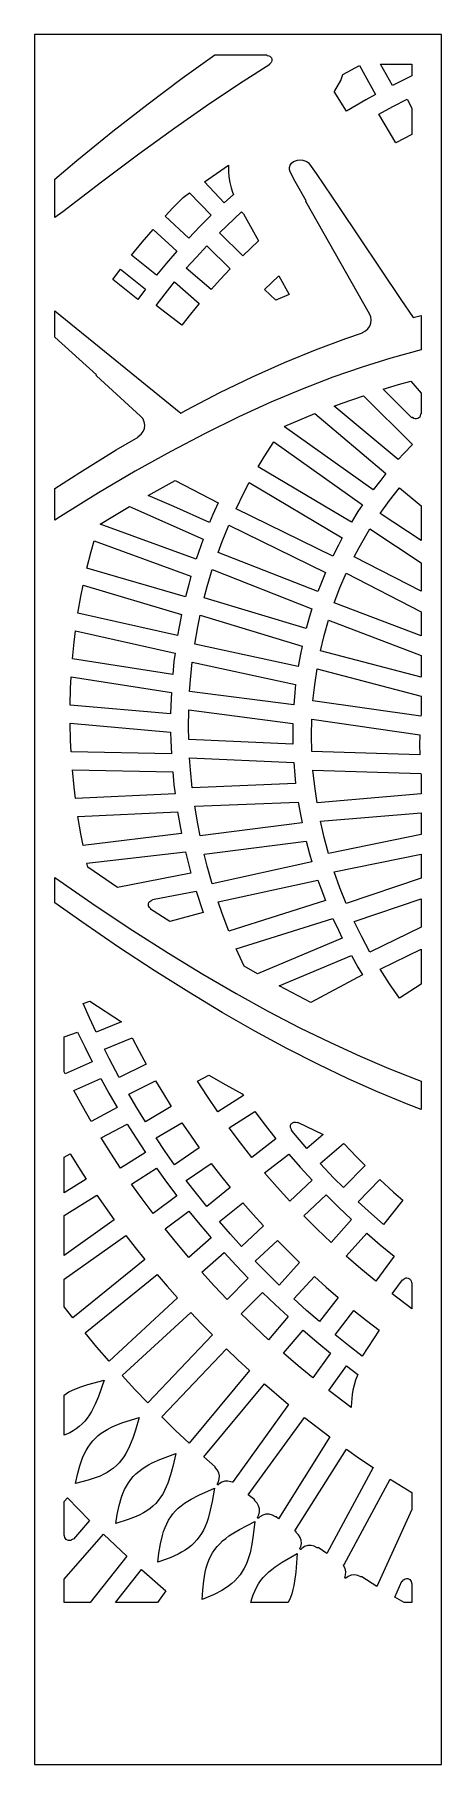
# Model space of a CAD drawing. Extents: x 0 to 400, y 0 to 1700.
import ezdxf

# ---------------------------------------------------------------- set-up
doc = ezdxf.new("R2010")
doc.units = 0
doc.layers.add('CUT', color=1, linetype='CONTINUOUS')
doc.layers.add('OUTLINE', color=7, linetype='CONTINUOUS')

msp = doc.modelspace()

# ---------------------------------------------------------------- linework, layer by layer
at = {"layer": 'CUT'}
for points in [[(232.3, 1672.13), (231.2, 1671.15), (231.11, 1670.94), (231.2, 1670.5), (204.93, 1653.87), (171.89, 1631.87), (137.74, 1608.09), (102.41, 1582.5), (65.85, 1555.1), (27.91, 1525.94), (20, 1520.12), (20, 1557.93), (41.5, 1576.21), (76.98, 1605.11), (111.54, 1632.1), (145.18, 1657.23), (177.14, 1680), (228.37, 1680), (228.53, 1679.59), (228.72, 1679.45), (230.26, 1679.21), (231.43, 1678.64), (232.1, 1678.09), (232.87, 1677.03), (233.3, 1675.8), (233.34, 1674.5), (233, 1673.24), (232.58, 1672.48)], [(325.57, 1635.83), (306.71, 1624.9), (294.56, 1643.92), (295.18, 1644.61), (301.25, 1654.95), (303.2, 1660.63), (319.49, 1669.78), (335.15, 1641.12)], [(351.8, 1649.86), (340.22, 1671), (371, 1671), (371, 1659.31)], [(352.3, 1629.34), (366.47, 1636.55), (371, 1627.54), (371, 1601.92), (355.14, 1593.56), (338.36, 1621.86)], [(276.14, 1390.22), (305.98, 1401.37), (322.26, 1406.78), (322.27, 1407.18), (322.39, 1407.38), (325.41, 1408.88), (327.8, 1410.88), (329.61, 1413.43), (330.73, 1416.33), (331.09, 1419.43), (330.66, 1422.53), (329.45, 1425.45), (266.73, 1535.84), (266.67, 1536.3), (266.96, 1536.66), (256.35, 1555.57), (251.24, 1565.1), (250.52, 1567.27), (250.52, 1569.51), (251.24, 1571.68), (252.63, 1573.62), (254.6, 1575.2), (256.38, 1576.08), (258.34, 1576.67), (261.11, 1576.95), (263.88, 1576.65), (265.84, 1576.05), (267.63, 1575.15), (269.16, 1573.99), (270.39, 1572.61), (276.72, 1563.63), (299.47, 1529.97), (360.03, 1439.64), (372.11, 1421.86), (380, 1423.91), (380, 1390.06), (350.38, 1382.03), (322.16, 1373.26), (293.14, 1363.17), (263.25, 1351.68), (232.44, 1338.72), (200.66, 1324.22), (167.85, 1308.12), (133.99, 1290.36), (99.02, 1270.87), (62.91, 1249.62), (25.63, 1226.55), (20, 1222.9), (20, 1253.8), (44.42, 1269.61), (80.35, 1291.79), (101.97, 1304.41), (101.89, 1304.8), (101.97, 1305.02), (104.77, 1307.25), (106.75, 1309.9), (107.95, 1312.98), (108.29, 1316.27), (107.76, 1319.54), (106.38, 1322.56), (104.23, 1325.11), (60.78, 1364.66), (60.58, 1365.07), (60.74, 1365.5), (20, 1402.58), (20, 1428.37), (143.72, 1327.98), (149.19, 1331), (182.18, 1348.13), (214.3, 1363.66), (245.6, 1377.68)], [(193.14, 1549.53), (194.62, 1545.07), (195.49, 1542.94), (186.5, 1534.72), (166.93, 1555.15), (190.53, 1571.74), (190.5, 1565.36), (190.95, 1560.09), (191.85, 1554.69)], [(162.56, 1511.35), (151.82, 1500.1), (128.38, 1521.63), (135.95, 1529.69), (145.97, 1539.97), (152.37, 1544.6), (173.58, 1522.39)], [(188.87, 1512.05), (203.54, 1525.8), (205.41, 1523.71), (220.31, 1497.29), (204.77, 1482.47), (181.71, 1505.04)], [(95.38, 1483.37), (105.81, 1496.07), (116.57, 1508.56), (139.93, 1487.02), (129.81, 1475.34), (119.99, 1463.47)], [(173.47, 1449.34), (149.15, 1470.3), (159.06, 1481.41), (169.25, 1492.33), (192.22, 1469.76), (182.72, 1459.64)], [(101.49, 1439.5), (77, 1459.44), (84.62, 1469.62), (109.15, 1449.71)], [(250.35, 1444.49), (237.04, 1439.03), (226.2, 1449.36), (240, 1462.78)], [(153.29, 1425.21), (144.86, 1414.37), (119.4, 1433.67), (128.42, 1445.35), (137.73, 1456.87), (161.97, 1435.89)], [(362.96, 1288.31), (357.38, 1282.3), (294.7, 1334.84), (302.41, 1337.81), (323.33, 1345.08), (371.58, 1297.13)], [(379.78, 1327.17), (379.45, 1326.86), (379.21, 1325.33), (378.66, 1324.17), (377.8, 1323.21), (376.7, 1322.55), (375.45, 1322.24), (374.16, 1322.29), (372.94, 1322.72), (371.68, 1323.63), (371.23, 1323.61), (371.05, 1323.48), (342.84, 1351.41), (357.96, 1356.11), (369.95, 1359.39), (380, 1347.58), (380, 1327.21)], [(245.58, 1314.37), (246.2, 1315.22), (275.51, 1327.47), (345.45, 1268.59), (340.31, 1262.26), (332.85, 1252.61)], [(235.38, 1299.79), (322.38, 1237.93), (317.9, 1231.19), (311.45, 1220.92), (219.85, 1275.18), (225.88, 1285.12)], [(172.14, 1220.52), (136.77, 1236.08), (111.8, 1247.06), (138.24, 1261.82), (180.51, 1239.73), (175.39, 1228.24)], [(211.13, 1259.79), (302.49, 1205.39), (298.7, 1198.29), (293.29, 1187.49), (198.08, 1233.94), (205.72, 1249.53)], [(339.63, 1229.26), (348.91, 1242.09), (358.74, 1254.56), (380, 1236.84), (380, 1202.67)], [(158.88, 1184.39), (64.43, 1218.81), (76.86, 1226.5), (93.36, 1236.21), (165.75, 1204.16)], [(190.9, 1217.85), (285.9, 1171.22), (281.33, 1160.06), (278.48, 1152.55), (180.38, 1190.94), (184.4, 1201.77)], [(314.21, 1186.83), (319.12, 1196.09), (324.3, 1205.21), (329.73, 1214.2), (380, 1180.93), (380, 1153.18)], [(58.45, 1202.59), (153.74, 1167.6), (151.5, 1159.53), (148.38, 1147.36), (51.43, 1175.68), (55.5, 1191.87)], [(174.76, 1174.26), (272.69, 1135.66), (270.33, 1127.97), (267.09, 1116.35), (166.83, 1146.47), (169.81, 1157.64)], [(47.68, 1158.76), (144.51, 1130.2), (142.11, 1117.84), (140.67, 1109.57), (42.66, 1131.35), (45.52, 1147.83)], [(294.63, 1141.63), (300.21, 1156.29), (306.41, 1170.7), (380, 1132.83), (380, 1109.16)], [(162.8, 1129.31), (262.93, 1098.95), (261.32, 1091.06), (259.19, 1079.14), (157.49, 1100.83), (160.48, 1117.97)], [(281.08, 1094.25), (284.73, 1109.53), (289, 1124.63), (380, 1089.76), (380, 1068.63)], [(38.79, 1103.06), (40.15, 1114.15), (138.09, 1092.12), (137.06, 1083.76), (135.78, 1071.18), (37.13, 1086.36)], [(153.28, 1065.94), (155.07, 1083.3), (256.68, 1061.35), (255.81, 1053.3), (254.81, 1041.18), (152.41, 1054.31)], [(275.38, 1061.01), (277.69, 1076.61), (380, 1049.82), (380, 1031.46), (379.86, 1030.09), (273.71, 1045.29)], [(35.87, 1068.95), (134.48, 1053.51), (133.92, 1040.82), (133.71, 1032.35), (34.87, 1040.86), (35.32, 1057.73)], [(34.87, 1023.31), (133.71, 1014.53), (133.92, 1006.02), (134.48, 993.24), (35.87, 995.05), (35.32, 1006.37)], [(253.97, 1002.71), (151.6, 1007.22), (151.4, 1018.96), (151.6, 1036.53), (253.97, 1023.12), (253.85, 1014.97)], [(272.57, 1027.22), (378.69, 1011.74), (378.53, 1002.02), (378.69, 992.27), (272.57, 995.36), (272.26, 1011.32)], [(256.68, 964.01), (155.07, 959.84), (153.28, 977.52), (152.41, 989.29), (254.81, 984.51), (255.81, 972.21)], [(37.13, 977.43), (135.78, 975.34), (137.06, 962.53), (138.09, 954), (40.15, 949.1), (38.79, 960.43)], [(379.86, 973.72), (380, 972.32), (380, 953.96), (277.69, 945.08), (275.38, 961.08), (273.71, 977.09)], [(47.68, 903.17), (45.52, 914.48), (42.66, 931.46), (140.67, 936.09), (144.51, 914.79)], [(157.49, 941.88), (259.19, 945.78), (261.32, 933.49), (262.93, 925.32), (162.8, 912.48), (160.48, 924.23)], [(380, 914.02), (289, 895.07), (284.73, 910.92), (281.08, 926.84), (380, 935.15)], [(272.69, 886.9), (174.76, 865.44), (169.81, 882.92), (166.83, 894.61), (267.09, 907.19), (270.33, 895)], [(81.57, 861.9), (52.28, 881.93), (51.43, 885.59), (148.38, 896.96), (153.74, 875.77)], [(294.63, 877.09), (380, 894.62), (380, 870.96), (306.41, 845.96), (300.21, 861.46)], [(319.98, 696.02), (348.3, 683.93), (375.93, 673), (380, 671.52), (380, 643.63), (365.76, 649.09), (337.26, 660.9), (308.16, 673.89), (278.39, 688.13), (247.91, 703.68), (216.63, 720.61), (184.52, 738.98), (151.52, 758.85), (117.56, 780.27), (82.61, 803.28), (46.62, 827.95), (20, 846.87), (20, 871.48), (60.7, 843.34), (96.75, 819.43), (131.68, 797.19), (165.52, 776.58), (198.31, 757.56), (230.1, 740.05), (260.93, 724.01), (290.87, 709.35)], [(285.9, 849.03), (190.9, 819.03), (184.4, 836.24), (180.38, 847.77), (278.48, 868.99), (281.33, 860.98)], [(165.75, 837.11), (133.01, 828.35), (114.08, 840.4), (114.17, 840.6), (114.08, 841.05), (112.92, 842.08), (112.23, 843.19), (112.07, 843.6), (111.9, 844.46), (111.95, 845.76), (112.38, 846.99), (113.16, 848.05), (114.22, 848.82), (115.6, 849.33), (115.76, 849.5), (115.84, 849.93), (158.88, 858.08)], [(329.73, 798.38), (321.68, 813.32), (314.21, 828.46), (380, 850.61), (380, 822.86)], [(198.08, 801.68), (293.29, 831.46), (298.7, 819.72), (302.49, 811.95), (219.14, 776.91), (205.9, 784.37)], [(380, 766.94), (358.74, 752.94), (348.91, 767.13), (339.63, 781.58), (380, 801.11)], [(317.9, 783.46), (322.38, 775.94), (271.77, 748.81), (240.4, 765.2), (311.45, 794.86)], [(85.32, 729.67), (60.51, 719.6), (53.98, 733.73), (47.76, 747.94), (54.33, 750.06)], [(56.52, 690.51), (30, 678.63), (29, 680.6), (29, 714.89), (42.31, 719.71), (49.26, 705.07)], [(83.3, 675.11), (73.4, 693.61), (68.65, 702.92), (96.01, 713.94), (102.72, 700.98), (109.69, 688.11)], [(55.74, 631.68), (47, 646.88), (38.58, 662.2), (65.17, 674.03), (73.1, 659.69), (81.33, 645.44)], [(109.06, 631.63), (100.66, 645.15), (92.55, 658.79), (119.02, 671.73), (126.6, 659.07), (134.43, 646.51)], [(170.03, 656.3), (160.26, 671.55), (171.37, 677.38), (188.07, 667.85), (204.21, 659.11), (205.32, 657.5), (180.2, 641.23)], [(84.62, 585.85), (74.86, 600.66), (65.42, 615.62), (91.09, 629.34), (99.97, 615.35), (109.15, 601.47)], [(144.86, 630.56), (153.29, 618.24), (161.97, 606.05), (137.73, 589.31), (128.42, 602.45), (119.4, 615.72)], [(216.58, 641.76), (226.79, 628.22), (237.36, 614.85), (213.76, 596.38), (202.37, 610.85), (191.38, 625.53)], [(258.66, 631.06), (283.65, 619.12), (267.55, 605.3), (254.85, 620.24), (252.45, 623.19), (252.6, 623.36), (252.66, 623.81), (251.88, 625.17), (251.63, 626.02), (251.56, 626.89), (251.78, 628.18), (252.37, 629.37), (252.95, 630.02), (253.64, 630.55), (254.85, 631.07), (255.72, 631.2), (256.61, 631.16), (258.12, 630.72), (258.35, 630.76)], [(29, 561.61), (29, 596.74), (34.93, 599.91), (45.34, 583.31), (50.68, 575.06)], [(250.95, 553.51), (238.39, 567.3), (226.2, 581.33), (249.89, 599.79), (261.2, 586.85), (272.84, 574.13)], [(304.27, 609.92), (316.34, 597.27), (324.88, 588.71), (303.69, 566.83), (294.37, 576.23), (280.75, 590.6), (303.66, 610.19)], [(139.93, 558.77), (116.57, 541.32), (105.81, 555.69), (95.38, 570.22), (119.99, 585.81), (129.81, 572.22)], [(182.72, 578.67), (192.22, 566.88), (169.25, 548.33), (159.06, 561.03), (149.15, 573.88), (173.47, 590.58)], [(352.9, 562.54), (362.13, 554.52), (342.94, 530.62), (327.89, 543.9), (318.08, 552.95), (339.35, 574.83)], [(61.17, 559.4), (69.65, 547.22), (78.34, 535.13), (29, 500.03), (29, 539.55)], [(214.83, 540.51), (225.13, 529.19), (203.54, 508.86), (192.49, 521.07), (181.71, 533.44), (204.77, 551.98)], [(264.61, 539.21), (286.59, 559.83), (298.95, 547.6), (311.63, 535.6), (291.6, 512.91), (277.92, 525.93)], [(162.56, 530.48), (173.58, 517.51), (151.52, 498.27), (139.79, 512.14), (128.38, 526.18), (151.82, 543.61)], [(108.27, 496.26), (37.6, 438.84), (29, 449.75), (29, 476.88), (89.72, 519.87), (98.89, 508.01)], [(238.68, 514.9), (249.52, 503.94), (260.59, 493.14), (240.52, 471.08), (228.63, 482.74), (217.01, 494.58)], [(306.43, 499.46), (326.53, 522.16), (339.88, 510.71), (353.54, 499.52), (335.57, 474.85), (320.83, 487.01)], [(186.5, 502.92), (198.13, 490.31), (210.03, 477.88), (189.39, 456.88), (176.72, 470.19), (164.35, 483.69)], [(140.44, 458.55), (73.26, 396.36), (61.3, 410.14), (49.59, 424.07), (120.53, 481.43), (130.38, 469.93)], [(280.07, 435.15), (267.39, 446.21), (254.96, 457.46), (275.12, 479.53), (286.71, 469.12), (298.52, 458.89)], [(361.8, 476.09), (362.25, 476.14), (363.34, 477.22), (364.45, 477.84), (365.27, 478.06), (366.11, 478.12), (367.36, 477.9), (368.51, 477.34), (369.43, 476.47), (369.9, 475.76), (370.22, 474.97), (370.45, 473.47), (370.59, 473.28), (371, 473.12), (371, 447.86), (351.49, 462.35), (361.61, 476.19)], [(223.94, 463.92), (236.43, 451.89), (249.18, 440.05), (230.08, 417.35), (216.5, 430.03), (203.21, 442.92)], [(164.08, 433.11), (174.79, 422.14), (111.39, 355.26), (98.62, 368.58), (86.11, 382.05), (153.56, 444.21)], [(326.28, 436.22), (338.79, 426.61), (322.1, 401.27), (308.65, 411.67), (295.45, 422.28), (313.98, 446.03)], [(244.86, 404.08), (264.05, 426.79), (277.36, 415.39), (290.93, 404.2), (273.48, 379.85), (259.03, 391.85)], [(199.91, 397.66), (211.27, 387.13), (151.91, 315.66), (138.36, 328.47), (125.07, 341.45), (188.75, 408.33)], [(289.18, 367.34), (306.71, 391.71), (317.7, 383.33), (315.56, 377.76), (312.91, 367.85), (312.16, 363.66), (311.24, 351.83), (311.27, 350.59)], [(29, 363), (33.82, 366.02), (37.24, 367.78), (44.52, 370.8), (52.28, 373.32), (68.54, 377.64), (62.79, 361.56), (59.58, 353.92), (55.93, 346.8), (53.88, 343.49), (51.67, 340.36), (49.28, 337.43), (46.71, 334.7), (43.95, 332.19), (41, 329.9), (37.85, 327.82), (34.52, 325.95), (29, 323.47)], [(179.62, 289.39), (177.56, 291.73), (177.41, 292.15), (177.56, 292.52), (166.41, 302.39), (226.03, 373.9), (237.82, 363.7), (249.8, 353.64), (195.1, 278.13), (195.12, 277.7), (195.01, 277.5), (194.83, 277.35), (194.38, 277.31), (193.02, 277.81), (190.04, 278.41), (187.01, 278.27), (184.1, 277.4), (181.49, 275.85), (180.46, 274.9), (180.21, 274.86), (179.78, 275.07), (179.64, 275.53), (180.78, 277.58), (181.62, 280.55), (181.71, 283.63), (181.02, 286.64)], [(54.82, 314.97), (57.19, 317.9), (59.77, 320.62), (62.55, 323.14), (65.52, 325.45), (68.67, 327.57), (72, 329.52), (75.49, 331.31), (79.12, 332.95), (86.74, 335.89), (102.78, 341.07), (99.14, 328.56), (96.5, 320.47), (93.47, 312.8), (91.76, 309.17), (89.88, 305.71), (87.83, 302.43), (85.6, 299.33), (83.17, 296.44), (80.54, 293.76), (77.7, 291.28), (74.66, 289.02), (71.43, 286.96), (68.01, 285.09), (64.41, 283.41), (60.66, 281.9), (52.75, 279.32), (40.26, 276.18), (42.22, 284.9), (44.48, 293.31), (47.25, 301.23), (48.87, 304.95), (50.66, 308.48), (52.64, 311.83)], [(216.37, 259.49), (216.51, 259.87), (210.07, 265.03), (265.35, 341.05), (277.74, 331.35), (290.32, 321.81), (239.92, 241.5), (237.48, 243.39), (237.15, 243.17), (236.92, 243.16), (233.83, 244.91), (230.68, 245.77), (227.42, 245.77), (224.27, 244.92), (221.45, 243.27), (220.01, 241.89), (219.54, 241.9), (219.22, 242.25), (219.19, 242.49), (220.49, 245.13), (221.18, 248.13), (221.1, 251.2), (220.27, 254.17), (218.74, 256.83), (216.54, 259.08)], [(257.05, 228.23), (257.16, 228.62), (255.97, 229.48), (306.62, 309.89), (319.59, 300.73), (332.74, 291.75), (287.24, 207.23), (278.71, 213.19), (278.38, 212.96), (277.94, 213), (274.98, 214.54), (271.8, 215.24), (268.55, 215.07), (265.44, 214.06), (262.71, 212.29), (261.73, 211.27), (261.5, 211.21), (261.06, 211.38), (260.88, 211.82), (260.93, 212.05), (261.86, 214.16), (262.39, 217.18), (262.15, 220.23), (261.17, 223.14), (259.51, 225.71), (257.23, 227.83)], [(81.23, 245.67), (83.07, 254.33), (85.43, 262.5), (86.85, 266.35), (88.47, 270.03), (90.27, 273.52), (92.29, 276.82), (94.51, 279.91), (96.95, 282.8), (99.6, 285.49), (102.45, 287.98), (105.49, 290.29), (108.72, 292.43), (112.12, 294.41), (115.66, 296.26), (123.13, 299.62), (138.89, 305.66), (135.9, 292.8), (133.68, 284.46), (131.05, 276.52), (129.53, 272.76), (127.83, 269.15), (125.96, 265.72), (123.88, 262.47), (121.6, 259.41), (119.1, 256.56), (116.4, 253.91), (113.48, 251.46), (110.35, 249.2), (107.02, 247.14), (103.51, 245.26), (99.83, 243.54), (92.06, 240.53), (79.73, 236.73)], [(371, 267.21), (371, 250.45), (336.66, 175), (321.59, 184.48), (321.28, 184.22), (320.84, 184.25), (317.79, 185.63), (314.57, 186.17), (311.32, 185.84), (308.27, 184.68), (306.05, 183.07), (305.82, 182.97), (305.57, 182.97), (305.35, 183.08), (305.18, 183.26), (305.1, 183.5), (305.85, 185.96), (306.01, 189.26), (305.29, 192.47), (303.71, 195.46), (303.64, 195.86), (303.73, 196.08), (303.89, 196.25), (304.26, 196.34), (349.69, 280.43)], [(37.92, 221.52), (37.47, 221.51), (36.34, 220.58), (35.57, 220.2), (34.75, 219.97), (33.48, 219.94), (32.25, 220.27), (31.17, 220.94), (30.32, 221.9), (29.79, 223.05), (29.55, 224.56), (29.41, 224.75), (29, 224.91), (29, 258.5), (32.25, 261.83), (54.1, 239.64), (38.11, 221.41)], [(131.74, 239.94), (133.8, 243.19), (136.09, 246.24), (138.6, 249.1), (141.32, 251.78), (144.24, 254.27), (147.36, 256.6), (150.65, 258.78), (154.11, 260.83), (161.4, 264.61), (176.85, 271.52), (174.52, 258.32), (172.74, 249.74), (170.53, 241.55), (169.2, 237.65), (167.69, 233.91), (165.99, 230.33), (164.08, 226.93), (161.96, 223.71), (159.62, 220.69), (157.04, 217.86), (154.25, 215.23), (151.24, 212.79), (148.02, 210.53), (144.6, 208.44), (141.01, 206.51), (133.39, 203.06), (121.25, 198.6), (122.29, 207.76), (123.68, 216.64), (125.62, 225.06), (126.84, 229.05), (128.27, 232.86), (129.89, 236.49)], [(170.02, 197.07), (171.46, 200.84), (173.12, 204.43), (175.02, 207.83), (177.14, 211.05), (179.5, 214.08), (182.09, 216.93), (184.88, 219.61), (187.88, 222.13), (191.06, 224.51), (194.4, 226.76), (201.5, 230.95), (216.59, 238.74), (214.96, 225.21), (213.63, 216.42), (211.84, 207.99), (210.72, 203.96), (209.41, 200.08), (207.89, 196.36), (206.16, 192.81), (204.21, 189.44), (202.02, 186.25), (199.6, 183.25), (196.94, 180.44), (194.05, 177.8), (190.95, 175.35), (187.64, 173.06), (184.15, 170.92), (176.7, 167.04), (164.78, 161.9), (165.35, 171.26), (166.28, 180.36), (167.77, 189.01), (168.79, 193.12)], [(29, 181.93), (67.92, 226.11), (90.79, 204.56), (54.78, 159), (29, 159)], [(252.93, 167.77), (251.61, 163.91), (249.45, 159), (212.73, 159), (213.67, 162.76), (214.91, 166.66), (216.39, 170.39), (218.11, 173.95), (220.07, 177.32), (222.27, 180.52), (224.7, 183.54), (227.36, 186.4), (230.22, 189.11), (233.28, 191.68), (236.51, 194.14), (243.39, 198.75), (258.07, 207.41), (256.77, 189.05), (255.69, 180.2), (254.95, 175.93), (254.03, 171.78)], [(129.12, 170.58), (120.9, 159), (79.5, 159), (105.24, 191.45)], [(371, 177.74), (371, 159), (363.34, 159), (354.14, 164.41), (361.23, 179.94), (361.44, 179.88), (361.87, 180.02), (362.69, 181.24), (363.31, 181.82), (364.43, 182.45), (365.66, 182.73), (366.93, 182.64), (368.13, 182.19), (368.83, 181.71), (369.68, 180.76), (370.21, 179.6), (370.45, 178.09), (370.59, 177.9)]]:
    msp.add_lwpolyline(points, close=True, dxfattribs=at)
at = {"layer": 'OUTLINE'}
msp.add_lwpolyline([(0, 0), (400, 0), (400, 1700), (0, 1700)], close=True, dxfattribs=at)

doc.saveas('drawing.dxf')
